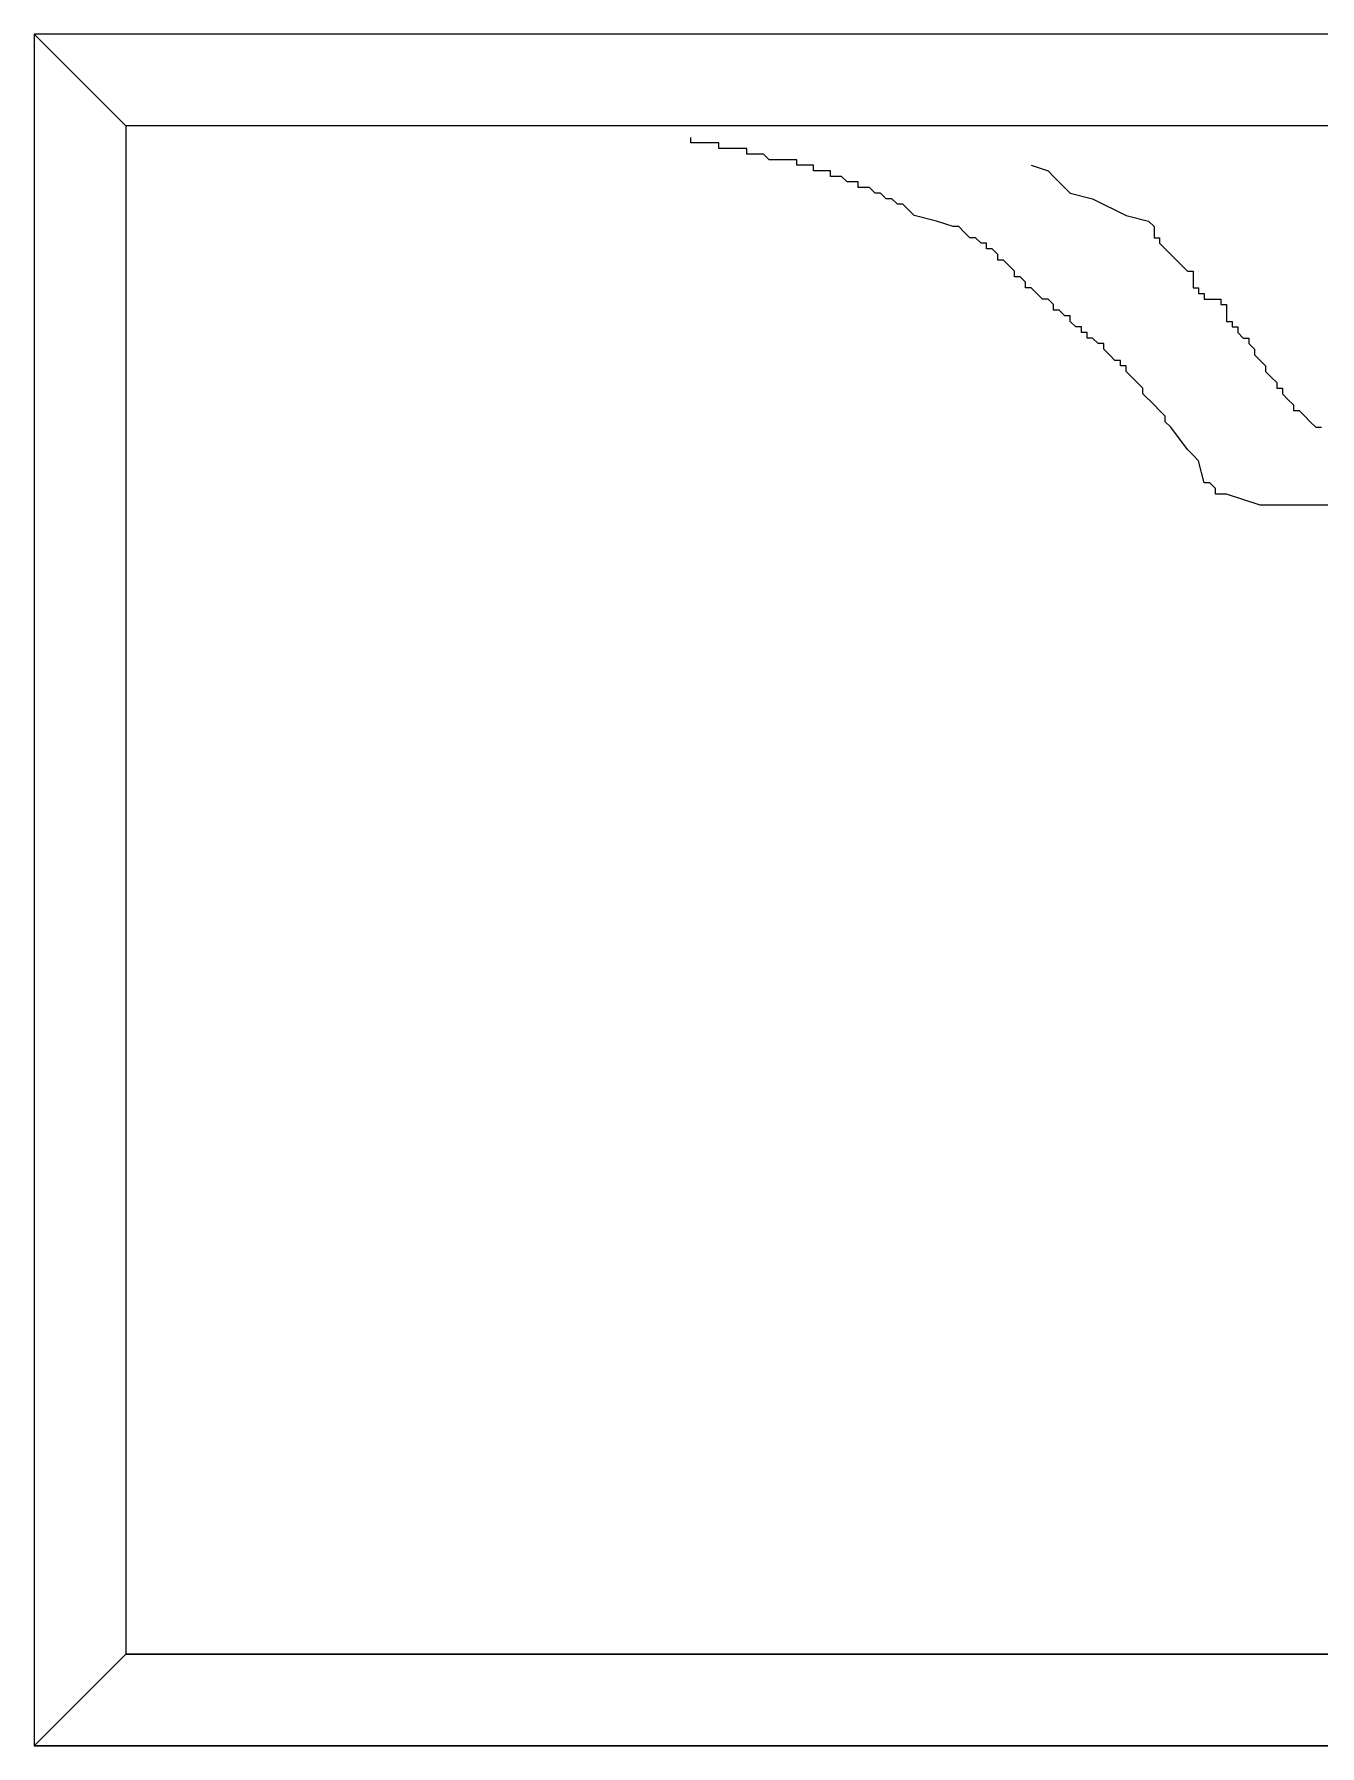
# Model space of a CAD drawing. Header units: millimetres. Extents: x 6388 to 59789, y -18725 to 8137.
# Drawn here: x 25142 to 25563, y 5458 to 6018 of the extents above; entities that cross this region are included whole.
import ezdxf

# ---------------------------------------------------------------- set-up
doc = ezdxf.new("R2010")
doc.units = ezdxf.units.MM

# ---------------------------------------------------------------- blocks, each defined once
blk = doc.blocks.new('A$C5C5230F6')
for p, q in [((2125, 1670), (865, 1670)), ((865, 1670), (865, 1110)), ((895, 1640), (865, 1670)), ((2095, 1640), (895, 1640)), ((895, 1640), (895, 1140)), ((1079.81, 1634.43), (1079.81, 1636.25)), ((1088.93, 1634.43), (1079.81, 1634.43)), ((1088.93, 1632.6), (1088.93, 1634.43)), ((1098.06, 1632.6), (1088.93, 1632.6)), ((1098.06, 1630.78), (1098.06, 1632.6)), ((1103.54, 1630.78), (1098.06, 1630.78)), ((1105.36, 1628.95), (1103.54, 1630.78)), ((1114.49, 1628.95), (1105.36, 1628.95)), ((1114.49, 1627.13), (1114.49, 1628.95)), ((1119.96, 1627.13), (1114.49, 1627.13)), ((1119.96, 1625.31), (1119.96, 1627.13)), ((1125.44, 1625.31), (1119.96, 1625.31)), ((1125.44, 1623.48), (1125.44, 1625.31)), ((1191.15, 1627.13), (1196.63, 1625.31)), ((1196.63, 1625.31), (1198.45, 1623.48)), ((1129.09, 1623.48), (1125.44, 1623.48)), ((1130.92, 1621.66), (1129.09, 1623.48)), ((1134.57, 1621.66), (1130.92, 1621.66)), ((1134.57, 1619.83), (1134.57, 1621.66)), ((1138.22, 1619.83), (1134.57, 1619.83)), ((1140.04, 1618.01), (1138.22, 1619.83)), ((1198.45, 1623.48), (1203.93, 1618.01)), ((1141.87, 1618.01), (1140.04, 1618.01)), ((1143.69, 1616.19), (1141.87, 1618.01)), ((1145.52, 1616.19), (1143.69, 1616.19)), ((1147.34, 1614.36), (1145.52, 1616.19)), ((1149.17, 1614.36), (1147.34, 1614.36)), ((1150.99, 1612.54), (1149.17, 1614.36)), ((1203.93, 1618.01), (1211.23, 1616.19)), ((1211.23, 1616.19), (1222.18, 1610.72)), ((1152.82, 1610.72), (1150.99, 1612.54)), ((1160.12, 1608.89), (1152.82, 1610.72)), ((1165.6, 1607.07), (1160.12, 1608.89)), ((1222.18, 1610.72), (1229.48, 1608.89)), ((1229.48, 1608.89), (1231.31, 1607.07)), ((1167.42, 1607.07), (1165.6, 1607.07)), ((1169.25, 1605.24), (1167.42, 1607.07)), ((1171.07, 1603.42), (1169.25, 1605.24)), ((1172.9, 1603.42), (1171.07, 1603.42)), ((1174.72, 1601.6), (1172.9, 1603.42)), ((1231.31, 1607.07), (1231.31, 1603.42)), ((1231.31, 1603.42), (1233.13, 1603.42)), ((1233.13, 1603.42), (1233.13, 1601.6)), ((1176.55, 1601.6), (1174.72, 1601.6)), ((1176.55, 1599.77), (1176.55, 1601.6)), ((1178.37, 1599.77), (1176.55, 1599.77)), ((1180.2, 1597.95), (1178.37, 1599.77)), ((1180.2, 1596.12), (1180.2, 1597.95)), ((1182.02, 1596.12), (1180.2, 1596.12)), ((1183.85, 1594.3), (1182.02, 1596.12)), ((1233.13, 1601.6), (1234.96, 1599.77)), ((1234.96, 1599.77), (1236.78, 1597.95)), ((1236.78, 1597.95), (1238.61, 1596.12)), ((1238.61, 1596.12), (1240.43, 1594.3)), ((1185.67, 1592.48), (1183.85, 1594.3)), ((1185.67, 1590.65), (1185.67, 1592.48)), ((1187.5, 1590.65), (1185.67, 1590.65)), ((1189.32, 1588.83), (1187.5, 1590.65)), ((1240.43, 1594.3), (1242.26, 1592.48)), ((1242.26, 1592.48), (1244.08, 1592.48)), ((1244.08, 1592.48), (1244.08, 1587)), ((1189.32, 1587), (1189.32, 1588.83)), ((1191.15, 1587), (1189.32, 1587)), ((1192.98, 1585.18), (1191.15, 1587)), ((1194.8, 1583.36), (1192.98, 1585.18)), ((1244.08, 1587), (1245.91, 1587)), ((1245.91, 1587), (1245.91, 1585.18)), ((1245.91, 1585.18), (1247.73, 1585.18)), ((1247.73, 1585.18), (1247.73, 1583.36)), ((1196.63, 1583.36), (1194.8, 1583.36)), ((1198.45, 1581.53), (1196.63, 1583.36)), ((1198.45, 1579.71), (1198.45, 1581.53)), ((1200.28, 1579.71), (1198.45, 1579.71)), ((1202.1, 1577.88), (1200.28, 1579.71)), ((1247.73, 1583.36), (1253.21, 1583.36)), ((1253.21, 1583.36), (1253.21, 1581.53)), ((1253.21, 1581.53), (1255.03, 1581.53)), ((1255.03, 1581.53), (1255.03, 1576.06)), ((1203.93, 1577.88), (1202.1, 1577.88)), ((1203.93, 1576.06), (1203.93, 1577.88)), ((1205.75, 1574.24), (1203.93, 1576.06)), ((1207.58, 1574.24), (1205.75, 1574.24)), ((1207.58, 1572.41), (1207.58, 1574.24)), ((1255.03, 1576.06), (1256.86, 1576.06)), ((1256.86, 1576.06), (1256.86, 1574.24)), ((1256.86, 1574.24), (1258.69, 1574.24)), ((1258.69, 1574.24), (1258.69, 1572.41)), ((1209.4, 1572.41), (1207.58, 1572.41)), ((1209.4, 1570.59), (1209.4, 1572.41)), ((1211.23, 1570.59), (1209.4, 1570.59)), ((1213.05, 1568.76), (1211.23, 1570.59)), ((1214.88, 1568.76), (1213.05, 1568.76)), ((1214.88, 1566.94), (1214.88, 1568.76)), ((1258.69, 1572.41), (1260.51, 1570.59)), ((1260.51, 1570.59), (1262.34, 1570.59)), ((1262.34, 1570.59), (1262.34, 1568.76)), ((1262.34, 1568.76), (1264.16, 1566.94)), ((1216.7, 1565.12), (1214.88, 1566.94)), ((1218.53, 1563.29), (1216.7, 1565.12)), ((1220.35, 1563.29), (1218.53, 1563.29)), ((1220.35, 1561.47), (1220.35, 1563.29)), ((1264.16, 1566.94), (1264.16, 1565.12)), ((1264.16, 1565.12), (1265.99, 1563.29)), ((1265.99, 1563.29), (1267.81, 1561.47)), ((1222.18, 1561.47), (1220.35, 1561.47)), ((1222.18, 1559.64), (1222.18, 1561.47)), ((1224, 1557.82), (1222.18, 1559.64)), ((1225.83, 1556), (1224, 1557.82)), ((1267.81, 1561.47), (1267.81, 1559.64)), ((1267.81, 1559.64), (1269.64, 1557.82)), ((1269.64, 1557.82), (1271.46, 1556)), ((1227.66, 1554.17), (1225.83, 1556)), ((1227.66, 1552.35), (1227.66, 1554.17)), ((1231.31, 1548.7), (1227.66, 1552.35)), ((1271.46, 1556), (1271.46, 1554.17)), ((1271.46, 1554.17), (1273.29, 1554.17)), ((1273.29, 1554.17), (1273.29, 1552.35)), ((1273.29, 1552.35), (1275.11, 1550.52)), ((1233.13, 1546.88), (1231.31, 1548.7)), ((1234.96, 1545.05), (1233.13, 1546.88)), ((1275.11, 1550.52), (1276.94, 1548.7)), ((1276.94, 1548.7), (1276.94, 1546.88)), ((1276.94, 1546.88), (1278.76, 1546.88)), ((1278.76, 1546.88), (1280.59, 1545.05)), ((1234.96, 1543.23), (1234.96, 1545.05)), ((1236.78, 1541.4), (1234.96, 1543.23)), ((1242.26, 1534.11), (1236.78, 1541.4)), ((1280.59, 1545.05), (1282.41, 1543.23)), ((1282.41, 1543.23), (1284.24, 1541.4)), ((1284.24, 1541.4), (1286.06, 1541.4)), ((1244.08, 1532.29), (1242.26, 1534.11)), ((1245.91, 1530.46), (1244.08, 1532.29)), ((1247.73, 1523.17), (1245.91, 1530.46)), ((1249.56, 1523.17), (1247.73, 1523.17)), ((1251.38, 1521.34), (1249.56, 1523.17)), ((1251.38, 1519.52), (1251.38, 1521.34)), ((1255.03, 1519.52), (1251.38, 1519.52)), ((1265.99, 1515.87), (1255.03, 1519.52)), ((1289.71, 1515.87), (1265.99, 1515.87)), ((895, 1140), (865, 1110)), ((895, 1140), (2095, 1140)), ((2095, 1140), (895, 1140)), ((2095, 1140), (895, 1140)), ((865, 1110), (2125, 1110)), ((2125, 1110), (865, 1110))]:
    blk.add_line(p, q)

msp = doc.modelspace()

# ---------------------------------------------------------------- block references
msp.add_blockref('A$C5C5230F6', (24276.98, 4348.29))

doc.saveas('drawing.dxf')
